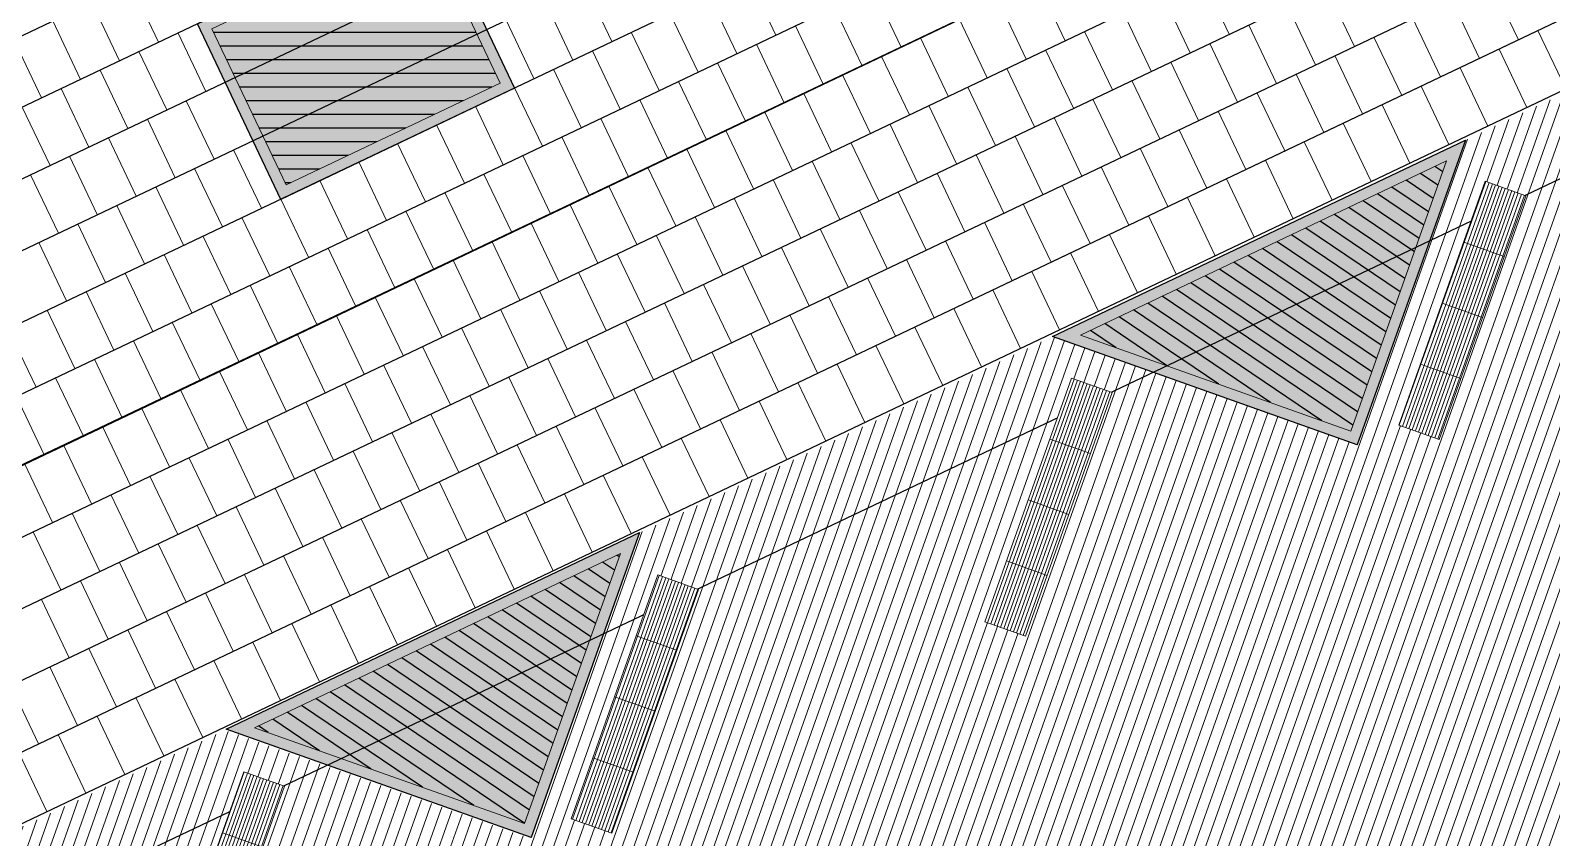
# Model space of a CAD drawing. Header units: metres. Extents: x 679599 to 680028, y 2748524 to 2748840.
# Drawn here: x 679962.27 to 679976.38, y 2748671.24 to 2748678.73 of the extents above; entities that cross this region are included whole.
import ezdxf

# ---------------------------------------------------------------- set-up
doc = ezdxf.new("R2010")
doc.units = ezdxf.units.M
doc.header["$LTSCALE"] = 5
doc.layers.add('00-AUX', color=2, linetype='Continuous', plot=False)
doc.layers.add('00-AUX Tree Pit', color=2, linetype='Continuous', plot=False)
doc.layers.add('02-L-B-Barrier Curb', color=210, linetype='Continuous', lineweight=5, plot=False)
doc.layers.add('02-L-B-Curb', color=11, linetype='Continuous', lineweight=5, plot=False)
for name, color, linetype, lineweight, true_color in [('02-L-Joints-Paviment_07_Precast Concrete Blocks 60X40', 7, 'Continuous', 5, 0x999999), ('03-TR-Pavement_07_Precast Concrete Blocks 20X10', 7, 'Continuous', 5, 0x999999), ('03-TR-Pavement_07_Precast Concrete Blocks 60X40', 7, 'Continuous', 5, 0x999999), ('03-TR-Pavement_07_Precast irregular Concrete Blocks', 7, 'Continuous', 5, 0xb3b3b3)]:
    doc.layers.add(name, color=color, linetype=linetype, lineweight=lineweight, true_color=true_color)
doc.layers.add('03-TR-Tree Pit_Green', color=46, linetype='Continuous')
doc.layers.add('03-TR-Tree Pit_White', color=7, linetype='Continuous', true_color=0xfcfcfc)
doc.layers.add('04-BK-Tree Pit', color=6, linetype='Continuous', lineweight=5)

# ---------------------------------------------------------------- blocks, each defined once
blk = doc.blocks.new('ALCORQUE RECTANGULAR')
at = {"layer": '03-TR-Tree Pit_Green', "ltscale": 0.3}
h = blk.add_hatch(dxfattribs=at)
h.set_pattern_fill('ANSI31', color=256, scale=0.04, angle=-45)
h.set_pattern_definition([(360, (-2068898.16958, 3428624.0145), (3e-17, 0.127), [])])
h.paths.add_polyline_path([(679903.391, 2748647.421), (679902.702, 2748648.869), (679904.689, 2748649.814), (679905.377, 2748648.367)])
at = {"layer": '03-TR-Tree Pit_White'}
h = blk.add_hatch(color=256, dxfattribs=at)
h.dxf.hatch_style = 1
h.paths.add_polyline_path([(679903.344, 2748647.288), (679902.569, 2748648.916), (679904.736, 2748649.947), (679905.511, 2748648.319)])
at = {"layer": '02-L-B-Curb'}
blk.add_lwpolyline([(679903.344, 2748647.288), (679902.569, 2748648.916), (679904.736, 2748649.947), (679905.511, 2748648.319)], close=True, dxfattribs=at)
at = {"layer": '02-L-B-Curb', "color": 6}
blk.add_lwpolyline([(679903.391, 2748647.421), (679902.702, 2748648.868), (679904.689, 2748649.814), (679905.378, 2748648.366)], close=True, dxfattribs=at)
blk = doc.blocks.new('Alcorque Parking 8m2')
at = {"layer": '03-TR-Tree Pit_Green', "ltscale": 0.3}
h = blk.add_hatch(dxfattribs=at)
h.set_pattern_fill('ANSI31', color=256, scale=0.04, angle=40)
h.set_pattern_definition([(85, (-679726.04474, -2748720.75428), (-0.1265167266577, 0.011068779329), [])])
h.paths.add_polyline_path([(-1.079, -0.384), (2.316, 1.231), (-0.189, 2.121)])
at = {"layer": '03-TR-Tree Pit_White'}
h = blk.add_hatch(color=256, dxfattribs=at)
h.dxf.hatch_style = 1
h.paths.add_polyline_path([(-1.254, -0.578), (2.577, 1.245), (-0.25, 2.249)])
at = {"layer": '02-L-B-Curb'}
blk.add_lwpolyline([(2.577, 1.245), (-0.25, 2.249), (-1.254, -0.578)], close=True, dxfattribs=at)
at = {"layer": '02-L-B-Curb', "color": 6}
blk.add_lwpolyline([(2.316, 1.231), (-0.189, 2.121), (-1.079, -0.384)], close=True, dxfattribs=at)
blk = doc.blocks.new('Piece Parking')
blk.add_wipeout([(-1.7, 0.2), (-1.7, -0.2), (0.7, -0.2), (0.7, 0.2)])
at = {"layer": '03-TR-Pavement_07_Precast irregular Concrete Blocks'}
h = blk.add_hatch(dxfattribs=at)
h.set_pattern_fill('ANSI31', color=256, scale=0.01, angle=135)
h.paths.add_polyline_path([(-1.7, 0.2), (0.7, 0.2), (0.7, -0.2), (-1.7, -0.2)])
blk.add_lwpolyline([(-1.7, 0.2), (0.7, 0.2), (0.7, -0.2), (-1.7, -0.2)], close=True)
at = {"layer": '02-L-Joints-Paviment_07_Precast Concrete Blocks 60X40'}
for points in [[(-1.1, 0.2), (-1.1, -0.2)], [(-0.5, 0.2), (-0.5, -0.2)], [(0.1, 0.2), (0.1, -0.2)]]:
    blk.add_lwpolyline(points, dxfattribs=at)

msp = doc.modelspace()

# ---------------------------------------------------------------- hatches: boundary and pattern name
at = {"layer": '03-TR-Pavement_07_Precast Concrete Blocks 20X10'}
h = msp.add_hatch(dxfattribs=at)
h.set_pattern_fill('ANSI31', color=256, scale=0.0315, angle=25.5)
h.set_pattern_definition([(70.5, (0, 0), (-0.094275932128, 0.033384858509), [])])
h.paths.add_polyline_path([(679945.648, 2748656.46), (679943.852, 2748660.24), (679944.878, 2748663.104), (679948.723, 2748664.934), (679951.551, 2748663.93), (679952.554, 2748666.757), (679956.392, 2748668.583), (679959.225, 2748667.582), (679960.23, 2748670.41), (679964.074, 2748672.238), (679966.807, 2748671.268), (679966.901, 2748671.235), (679967.905, 2748674.062), (679971.75, 2748675.891), (679974.576, 2748674.887), (679975.581, 2748677.714), (679979.425, 2748679.544), (679982.251, 2748678.54), (679983.256, 2748681.367), (679987.1, 2748683.196), (679989.832, 2748682.225), (679990.931, 2748685.019), (679994.775, 2748686.848), (679997.603, 2748685.845), (679998.607, 2748688.672), (680002.45, 2748690.501), (680005.277, 2748689.497), (680006.278, 2748692.322), (680010.255, 2748694.245), (680013.159, 2748693.214), (680014.955, 2748689.44)])

# ---------------------------------------------------------------- linework, layer by layer
at = {"layer": '00-AUX'}
for points in [[(679988.712, 2748759.346), (680016.783, 2748700.654), (679938.873, 2748663.618)], [(679944.374, 2748662.09), (680011.223, 2748693.901)], [(679976.744, 2748685.607), (679937.373, 2748666.872)], [(679977.182, 2748685.151), (679937.293, 2748666.17)], [(679977.259, 2748684.524), (679937.889, 2748665.789)], [(679977.698, 2748684.068), (679938.147, 2748665.247)], [(679977.775, 2748683.44), (679938.405, 2748664.705)], [(679978.213, 2748682.984), (679938.843, 2748664.249)], [(679978.291, 2748682.356), (679939.098, 2748663.705)], [(679836.059, 2748614.008), (679978.729, 2748681.901)], [(679836.136, 2748613.381), (679978.986, 2748681.359)], [(679836.574, 2748612.925), (679979.245, 2748680.817)], [(679836.651, 2748612.297), (679979.501, 2748680.276)], [(679836.728, 2748611.67), (679979.76, 2748679.734)]]:
    msp.add_lwpolyline(points, dxfattribs=at)
at = {"layer": '00-AUX Tree Pit'}
for points in [[(679964.593, 2748677.163), (679963.818, 2748678.792), (679965.985, 2748679.823), (679966.76, 2748678.195)], [(679975.579, 2748677.713), (679974.575, 2748674.886), (679971.748, 2748675.89)], [(679967.917, 2748674.071), (679966.914, 2748671.244), (679964.086, 2748672.248)]]:
    msp.add_lwpolyline(points, close=True, dxfattribs=at)
at = {"layer": '02-L-Joints-Paviment_07_Precast Concrete Blocks 60X40'}
for points in [[(679969.184, 2748678.687), (679968.926, 2748679.229)], [(679973.387, 2748678.695), (679973.13, 2748679.237)], [(679963.457, 2748678.62), (679963.199, 2748679.162)], [(679967.662, 2748678.627), (679967.404, 2748679.169)], [(679968.822, 2748678.515), (679968.565, 2748679.057)], [(679970.344, 2748678.575), (679970.087, 2748679.117)], [(679971.866, 2748678.634), (679971.608, 2748679.176)], [(679973.026, 2748678.523), (679972.769, 2748679.065)], [(679974.549, 2748678.582), (679974.291, 2748679.124)], [(679976.07, 2748678.643), (679975.812, 2748679.184)], [(679963.096, 2748678.448), (679962.838, 2748678.99)], [(679967.3, 2748678.455), (679967.043, 2748678.997)], [(679969.983, 2748678.403), (679969.725, 2748678.945)], [(679971.505, 2748678.463), (679971.247, 2748679.004)], [(679974.187, 2748678.41), (679973.93, 2748678.952)], [(679975.709, 2748678.471), (679975.451, 2748679.013)], [(679962.735, 2748678.276), (679962.477, 2748678.818)], [(679966.939, 2748678.284), (679966.681, 2748678.825)], [(679968.461, 2748678.343), (679968.203, 2748678.885)], [(679971.143, 2748678.291), (679970.886, 2748678.832)], [(679972.665, 2748678.351), (679972.407, 2748678.893)], [(679973.826, 2748678.238), (679973.569, 2748678.78)], [(679975.348, 2748678.299), (679975.09, 2748678.841)], [(679962.373, 2748678.104), (679962.116, 2748678.646)], [(679963.895, 2748678.164), (679963.638, 2748678.706)], [(679968.1, 2748678.172), (679967.842, 2748678.713)], [(679969.622, 2748678.231), (679969.364, 2748678.773)], [(679970.782, 2748678.119), (679970.525, 2748678.66)], [(679972.304, 2748678.179), (679972.046, 2748678.721)], [(679974.987, 2748678.127), (679974.729, 2748678.669)], [(679976.509, 2748678.187), (679976.251, 2748678.728)], [(679963.534, 2748677.992), (679963.276, 2748678.534)], [(679967.739, 2748678), (679967.481, 2748678.541)], [(679969.261, 2748678.059), (679969.003, 2748678.601)], [(679971.943, 2748678.008), (679971.685, 2748678.549)], [(679973.465, 2748678.066), (679973.207, 2748678.608)], [(679974.625, 2748677.955), (679974.368, 2748678.497)], [(679976.148, 2748678.015), (679975.89, 2748678.556)], [(679963.173, 2748677.82), (679962.915, 2748678.362)], [(679967.378, 2748677.828), (679967.12, 2748678.37)], [(679968.9, 2748677.887), (679968.642, 2748678.429)], [(679970.421, 2748677.947), (679970.163, 2748678.489)], [(679971.581, 2748677.836), (679971.324, 2748678.377)], [(679973.104, 2748677.895), (679972.846, 2748678.436)], [(679975.786, 2748677.843), (679975.529, 2748678.384)], [(679968.539, 2748677.716), (679968.281, 2748678.257)], [(679970.06, 2748677.775), (679969.802, 2748678.317)], [(679972.743, 2748677.723), (679972.485, 2748678.264)], [(679974.264, 2748677.783), (679974.007, 2748678.325)], [(679975.425, 2748677.671), (679975.167, 2748678.213)], [(679962.812, 2748677.648), (679962.554, 2748678.19)], [(679963.973, 2748677.536), (679963.715, 2748678.078)], [(679967.017, 2748677.656), (679966.759, 2748678.198)], [(679968.177, 2748677.544), (679967.92, 2748678.085)], [(679969.699, 2748677.603), (679969.441, 2748678.145)], [(679971.22, 2748677.664), (679970.963, 2748678.205)], [(679972.381, 2748677.551), (679972.124, 2748678.092)], [(679973.903, 2748677.612), (679973.645, 2748678.153)], [(679962.451, 2748677.477), (679962.193, 2748678.018)], [(679966.655, 2748677.484), (679966.398, 2748678.026)], [(679969.338, 2748677.431), (679969.08, 2748677.973)], [(679970.859, 2748677.492), (679970.601, 2748678.034)], [(679973.542, 2748677.44), (679973.284, 2748677.981)], [(679975.064, 2748677.499), (679974.806, 2748678.041)], [(679963.611, 2748677.364), (679963.354, 2748677.906)], [(679966.294, 2748677.312), (679966.036, 2748677.854)], [(679967.816, 2748677.372), (679967.558, 2748677.914)], [(679968.976, 2748677.259), (679968.719, 2748677.801)], [(679970.498, 2748677.32), (679970.24, 2748677.862)], [(679972.02, 2748677.379), (679971.763, 2748677.921)], [(679973.181, 2748677.268), (679972.923, 2748677.809)], [(679974.703, 2748677.327), (679974.445, 2748677.869)], [(679963.25, 2748677.193), (679962.992, 2748677.734)], [(679965.933, 2748677.14), (679965.675, 2748677.682)], [(679967.455, 2748677.2), (679967.197, 2748677.742)], [(679970.137, 2748677.148), (679969.879, 2748677.69)], [(679971.659, 2748677.207), (679971.401, 2748677.749)], [(679974.342, 2748677.155), (679974.084, 2748677.697)], [(679962.889, 2748677.021), (679962.631, 2748677.562)], [(679964.411, 2748677.08), (679964.153, 2748677.622)], [(679965.572, 2748676.968), (679965.314, 2748677.51)], [(679967.094, 2748677.028), (679966.836, 2748677.57)], [(679968.615, 2748677.088), (679968.357, 2748677.629)], [(679969.776, 2748676.976), (679969.518, 2748677.518)], [(679971.298, 2748677.035), (679971.04, 2748677.577)], [(679972.819, 2748677.096), (679972.562, 2748677.637)], [(679973.98, 2748676.983), (679973.723, 2748677.525)], [(679962.528, 2748676.849), (679962.27, 2748677.391)], [(679964.05, 2748676.909), (679963.792, 2748677.45)], [(679966.733, 2748676.856), (679966.475, 2748677.398)], [(679968.254, 2748676.916), (679967.996, 2748677.457)], [(679970.937, 2748676.863), (679970.679, 2748677.405)], [(679972.458, 2748676.924), (679972.201, 2748677.466)], [(679963.689, 2748676.737), (679963.431, 2748677.278)], [(679965.211, 2748676.796), (679964.953, 2748677.338)], [(679966.371, 2748676.684), (679966.114, 2748677.226)], [(679967.893, 2748676.744), (679967.635, 2748677.285)], [(679969.414, 2748676.804), (679969.157, 2748677.346)], [(679970.576, 2748676.691), (679970.318, 2748677.233)], [(679972.097, 2748676.752), (679971.839, 2748677.294)], [(679973.619, 2748676.812), (679973.362, 2748677.353)], [(679963.327, 2748676.565), (679963.07, 2748677.107)], [(679964.849, 2748676.625), (679964.592, 2748677.166)], [(679967.532, 2748676.572), (679967.274, 2748677.113)], [(679969.053, 2748676.633), (679968.795, 2748677.174)], [(679971.736, 2748676.58), (679971.478, 2748677.122)], [(679973.258, 2748676.64), (679973, 2748677.181)], [(679964.488, 2748676.453), (679964.23, 2748676.995)], [(679966.01, 2748676.512), (679965.752, 2748677.054)], [(679967.17, 2748676.4), (679966.913, 2748676.942)], [(679968.692, 2748676.461), (679968.434, 2748677.002)], [(679970.214, 2748676.52), (679969.957, 2748677.061)], [(679971.375, 2748676.408), (679971.117, 2748676.95)], [(679972.897, 2748676.468), (679972.639, 2748677.009)], [(679962.966, 2748676.393), (679962.708, 2748676.935)], [(679964.127, 2748676.281), (679963.869, 2748676.823)], [(679965.649, 2748676.341), (679965.391, 2748676.882)], [(679968.331, 2748676.289), (679968.073, 2748676.83)], [(679969.853, 2748676.348), (679969.595, 2748676.889)], [(679972.536, 2748676.296), (679972.278, 2748676.838)], [(679962.605, 2748676.221), (679962.347, 2748676.763)], [(679965.288, 2748676.169), (679965.03, 2748676.71)], [(679966.809, 2748676.228), (679966.551, 2748676.77)], [(679967.97, 2748676.117), (679967.712, 2748676.658)], [(679969.492, 2748676.176), (679969.234, 2748676.717)], [(679971.014, 2748676.236), (679970.756, 2748676.778)], [(679972.174, 2748676.124), (679971.917, 2748676.666)], [(679963.766, 2748676.109), (679963.508, 2748676.651)], [(679964.927, 2748675.997), (679964.669, 2748676.539)], [(679966.448, 2748676.056), (679966.19, 2748676.598)], [(679969.131, 2748676.004), (679968.873, 2748676.546)], [(679970.652, 2748676.065), (679970.395, 2748676.606)], [(679963.405, 2748675.937), (679963.147, 2748676.479)], [(679966.087, 2748675.884), (679965.829, 2748676.426)], [(679967.608, 2748675.945), (679967.351, 2748676.487)], [(679970.291, 2748675.893), (679970.033, 2748676.434)], [(679971.813, 2748675.952), (679971.556, 2748676.494)], [(679963.043, 2748675.765), (679962.786, 2748676.307)], [(679964.565, 2748675.825), (679964.308, 2748676.367)], [(679965.726, 2748675.713), (679965.468, 2748676.254)], [(679967.247, 2748675.773), (679966.99, 2748676.315)], [(679968.77, 2748675.832), (679968.512, 2748676.374)], [(679969.93, 2748675.721), (679969.672, 2748676.262)], [(679971.452, 2748675.78), (679971.194, 2748676.322)], [(679962.682, 2748675.593), (679962.424, 2748676.135)], [(679964.204, 2748675.653), (679963.946, 2748676.195)], [(679966.886, 2748675.601), (679966.628, 2748676.143)], [(679968.408, 2748675.66), (679968.151, 2748676.202)], [(679971.091, 2748675.608), (679970.833, 2748676.15)], [(679962.321, 2748675.421), (679962.063, 2748675.963)], [(679963.843, 2748675.481), (679963.585, 2748676.023)], [(679965.364, 2748675.541), (679965.107, 2748676.082)], [(679966.525, 2748675.429), (679966.267, 2748675.971)], [(679968.047, 2748675.488), (679967.789, 2748676.03)], [(679969.569, 2748675.549), (679969.311, 2748676.091)], [(679970.73, 2748675.437), (679970.472, 2748675.978)], [(679963.482, 2748675.309), (679963.224, 2748675.851)], [(679965.003, 2748675.369), (679964.746, 2748675.91)], [(679967.686, 2748675.316), (679967.428, 2748675.858)], [(679969.208, 2748675.377), (679968.95, 2748675.919)], [(679963.121, 2748675.137), (679962.863, 2748675.679)], [(679964.642, 2748675.197), (679964.384, 2748675.738)], [(679966.164, 2748675.257), (679965.906, 2748675.799)], [(679967.325, 2748675.145), (679967.067, 2748675.686)], [(679968.846, 2748675.205), (679968.589, 2748675.747)], [(679970.369, 2748675.265), (679970.111, 2748675.806)], [(679964.281, 2748675.025), (679964.023, 2748675.567)], [(679965.802, 2748675.086), (679965.545, 2748675.627)], [(679968.485, 2748675.033), (679968.227, 2748675.575)], [(679970.007, 2748675.093), (679969.75, 2748675.634)], [(679962.76, 2748674.965), (679962.502, 2748675.507)], [(679963.92, 2748674.853), (679963.662, 2748675.395)], [(679965.441, 2748674.914), (679965.184, 2748675.455)], [(679966.964, 2748674.973), (679966.706, 2748675.514)], [(679968.124, 2748674.861), (679967.866, 2748675.403)], [(679969.646, 2748674.921), (679969.388, 2748675.463)], [(679962.398, 2748674.794), (679962.141, 2748675.335)], [(679965.08, 2748674.742), (679964.822, 2748675.283)], [(679966.602, 2748674.801), (679966.345, 2748675.342)], [(679969.285, 2748674.749), (679969.027, 2748675.291)], [(679963.559, 2748674.681), (679963.301, 2748675.223)], [(679964.719, 2748674.57), (679964.461, 2748675.112)], [(679966.241, 2748674.629), (679965.984, 2748675.171)], [(679967.763, 2748674.69), (679967.505, 2748675.231)], [(679968.924, 2748674.577), (679968.666, 2748675.119)], [(679963.197, 2748674.509), (679962.94, 2748675.051)], [(679965.88, 2748674.457), (679965.622, 2748674.999)], [(679967.402, 2748674.518), (679967.144, 2748675.059)], [(679962.836, 2748674.337), (679962.578, 2748674.879)], [(679964.358, 2748674.398), (679964.1, 2748674.94)], [(679965.519, 2748674.285), (679965.261, 2748674.827)], [(679967.04, 2748674.346), (679966.783, 2748674.887)], [(679968.563, 2748674.405), (679968.305, 2748674.947)], [(679962.475, 2748674.166), (679962.217, 2748674.707)], [(679963.997, 2748674.226), (679963.739, 2748674.768)], [(679966.679, 2748674.174), (679966.422, 2748674.715)], [(679968.201, 2748674.233), (679967.944, 2748674.775)], [(679963.635, 2748674.054), (679963.378, 2748674.596)], [(679965.158, 2748674.113), (679964.9, 2748674.655)], [(679966.318, 2748674.002), (679966.06, 2748674.544)], [(679967.84, 2748674.062), (679967.582, 2748674.603)], [(679963.274, 2748673.882), (679963.016, 2748674.424)], [(679964.797, 2748673.941), (679964.539, 2748674.483)], [(679967.479, 2748673.89), (679967.221, 2748674.431)], [(679964.435, 2748673.77), (679964.178, 2748674.311)], [(679965.957, 2748673.83), (679965.699, 2748674.372)], [(679962.913, 2748673.711), (679962.655, 2748674.252)], [(679964.074, 2748673.598), (679963.816, 2748674.139)], [(679965.596, 2748673.658), (679965.338, 2748674.2)], [(679967.118, 2748673.718), (679966.86, 2748674.259)], [(679962.552, 2748673.539), (679962.294, 2748674.08)], [(679965.235, 2748673.486), (679964.977, 2748674.028)], [(679966.757, 2748673.546), (679966.499, 2748674.087)], [(679963.713, 2748673.426), (679963.455, 2748673.967)], [(679964.873, 2748673.315), (679964.616, 2748673.856)], [(679966.395, 2748673.374), (679966.138, 2748673.916)], [(679963.352, 2748673.254), (679963.094, 2748673.795)], [(679966.034, 2748673.202), (679965.777, 2748673.744)], [(679962.991, 2748673.082), (679962.733, 2748673.624)], [(679964.512, 2748673.143), (679964.254, 2748673.684)], [(679965.673, 2748673.03), (679965.415, 2748673.572)], [(679962.629, 2748672.91), (679962.372, 2748673.452)], [(679964.151, 2748672.971), (679963.893, 2748673.512)], [(679963.79, 2748672.799), (679963.532, 2748673.34)], [(679965.312, 2748672.858), (679965.054, 2748673.4)], [(679963.429, 2748672.627), (679963.171, 2748673.169)], [(679964.951, 2748672.687), (679964.693, 2748673.228)], [(679963.067, 2748672.455), (679962.81, 2748672.997)], [(679964.589, 2748672.515), (679964.332, 2748673.056)], [(679964.228, 2748672.343), (679963.971, 2748672.884)], [(679962.706, 2748672.283), (679962.448, 2748672.825)], [(679963.867, 2748672.171), (679963.609, 2748672.712)], [(679962.345, 2748672.111), (679962.087, 2748672.653)], [(679963.506, 2748671.999), (679963.248, 2748672.541)], [(679963.145, 2748671.827), (679962.887, 2748672.369)], [(679962.784, 2748671.655), (679962.526, 2748672.197)], [(679962.422, 2748671.483), (679962.165, 2748672.025)]]:
    msp.add_lwpolyline(points, dxfattribs=at)
at = {"layer": '03-TR-Pavement_07_Precast Concrete Blocks 60X40'}
for points in [[(680022.109, 2748706.531), (679937.293, 2748666.17)], [(680022.883, 2748704.905), (679938.247, 2748664.63)], [(680023.141, 2748704.363), (679938.565, 2748664.117)], [(680023.398, 2748703.822), (679835.554, 2748614.433)], [(680023.656, 2748703.28), (679835.744, 2748613.859)], [(680023.914, 2748702.738), (679835.935, 2748613.285)], [(680024.172, 2748702.196), (679836.125, 2748612.711)], [(680024.43, 2748701.654), (679836.315, 2748612.137)], [(680024.679, 2748701.109), (679776.702, 2748583.105)], [(679975.299, 2748684.92), (679936.976, 2748666.683)], [(679964.076, 2748678.25), (679958.658, 2748675.672)], [(679964.334, 2748677.708), (679958.916, 2748675.13)]]:
    msp.add_lwpolyline(points, dxfattribs=at)

# ---------------------------------------------------------------- block references
at = {"layer": '04-BK-Tree Pit'}
msp.add_blockref('ALCORQUE RECTANGULAR', (61.249, 29.876), dxfattribs=at)
at = {"layer": '04-BK-Tree Pit', "xscale": -1, "rotation": 230.8963178951805}
for p in [(679972.988, 2748676.498), (679965.326, 2748672.856)]:
    msp.add_blockref('Alcorque Parking 8m2', p, dxfattribs=at)

# ---------------------------------------------------------------- next in the draw order: block references
at = {"layer": '02-L-B-Barrier Curb', "rotation": 70.43754181741912}
for p in [(679975.717, 2748676.604), (679971.88, 2748674.778), (679968.042, 2748672.952), (679964.204, 2748671.126)]:
    msp.add_blockref('Piece Parking', p, dxfattribs=at)

doc.saveas('drawing.dxf')
